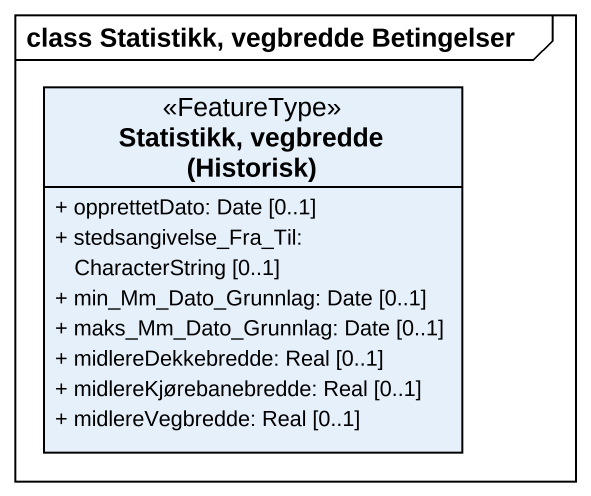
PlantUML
@startuml
mainframe class Statistikk, vegbredde Betingelser
hide circle
hide empty members
skinparam classAttributeIconSize 0
class "Statistikk, vegbredde (Historisk)" as Statistikk_vegbredde <<FeatureType>> {
  + opprettetDato: Date [0..1]
  + stedsangivelse_Fra_Til: CharacterString [0..1]
  + min_Mm_Dato_Grunnlag: Date [0..1]
  + maks_Mm_Dato_Grunnlag: Date [0..1]
  + midlereDekkebredde: Real [0..1]
  + midlereKjørebanebredde: Real [0..1]
  + midlereVegbredde: Real [0..1]
}
@enduml
